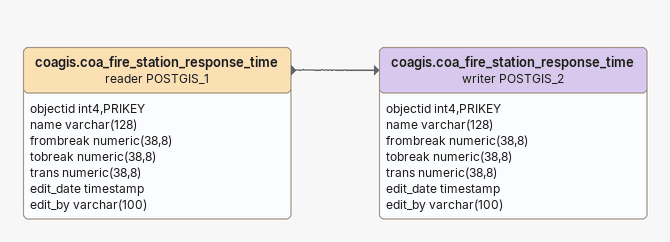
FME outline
coagis.coa_fire_station_response_time (reader POSTGIS_1)
    attributes: objectid int4,PRIKEY, name varchar(128), frombreak numeric(38,8), tobreak numeric(38,8), trans numeric(38,8), edit_date timestamp, edit_by varchar(100)
    -> coagis.coa_fire_station_response_time (writer POSTGIS_2)
coagis.coa_fire_station_response_time (writer POSTGIS_2)
    attributes: objectid int4,PRIKEY, name varchar(128), frombreak numeric(38,8), tobreak numeric(38,8), trans numeric(38,8), edit_date timestamp, edit_by varchar(100)
